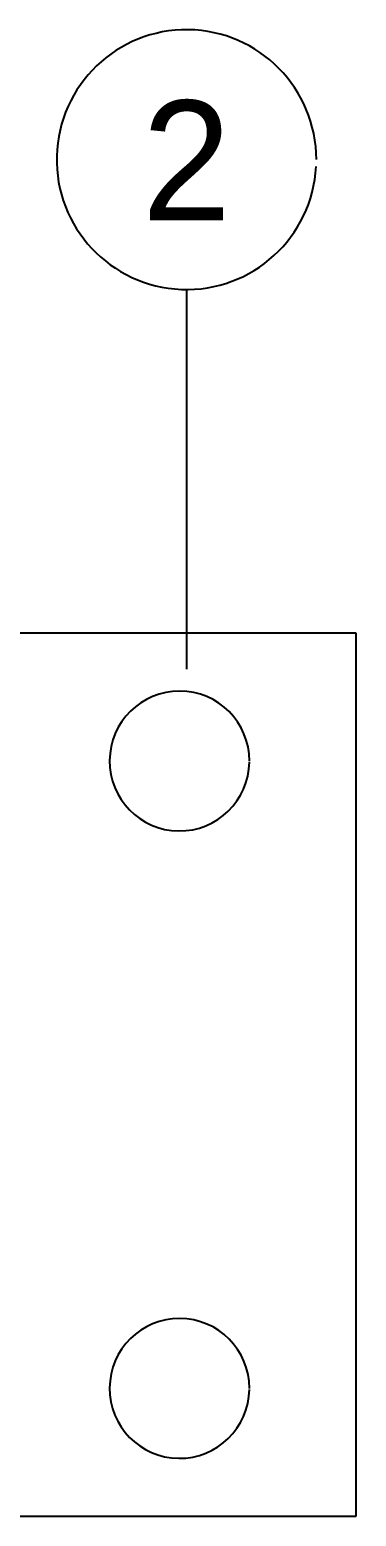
# Model space of a CAD drawing. Extents: x 9 to 716, y 46 to 268.
# Drawn here: x 474.1 to 490.5, y 76.6 to 151 of the extents above; entities that cross this region are included whole.
import ezdxf
from ezdxf.enums import TextEntityAlignment as Align

# ---------------------------------------------------------------- set-up
doc = ezdxf.new("R2010")
doc.units = 0
doc.layers.add('KOMPONENT', color=10, linetype='CONTINUOUS')
doc.layers.add('SERVICE2', color=4, linetype='CONTINUOUS')

msp = doc.modelspace()

# ---------------------------------------------------------------- linework, layer by layer
at = {"layer": 'KOMPONENT', "color": 0}
for p, q in [((490.5, 120.8), (472.8, 120.8)), ((490.5, 76.6), (490.5, 120.8)), ((472.8, 76.6), (490.5, 76.6))]:
    msp.add_line(p, q, dxfattribs=at)
for centre in [(481.65, 114.4), (481.65, 83)]:
    msp.add_arc(centre, 3.5, 0, 359.09778, dxfattribs=at)
at = {"layer": 'SERVICE2', "color": 0}
msp.add_lwpolyline([(482, 138), (482, 119)], dxfattribs=at)
msp.add_arc((482, 144.5), 6.5, 360, 356.98721, dxfattribs=at)

# ---------------------------------------------------------------- texts
msp.add_text('2', height=6, dxfattribs=at).set_placement((482, 144.5), align=Align.MIDDLE)

doc.saveas('drawing.dxf')
